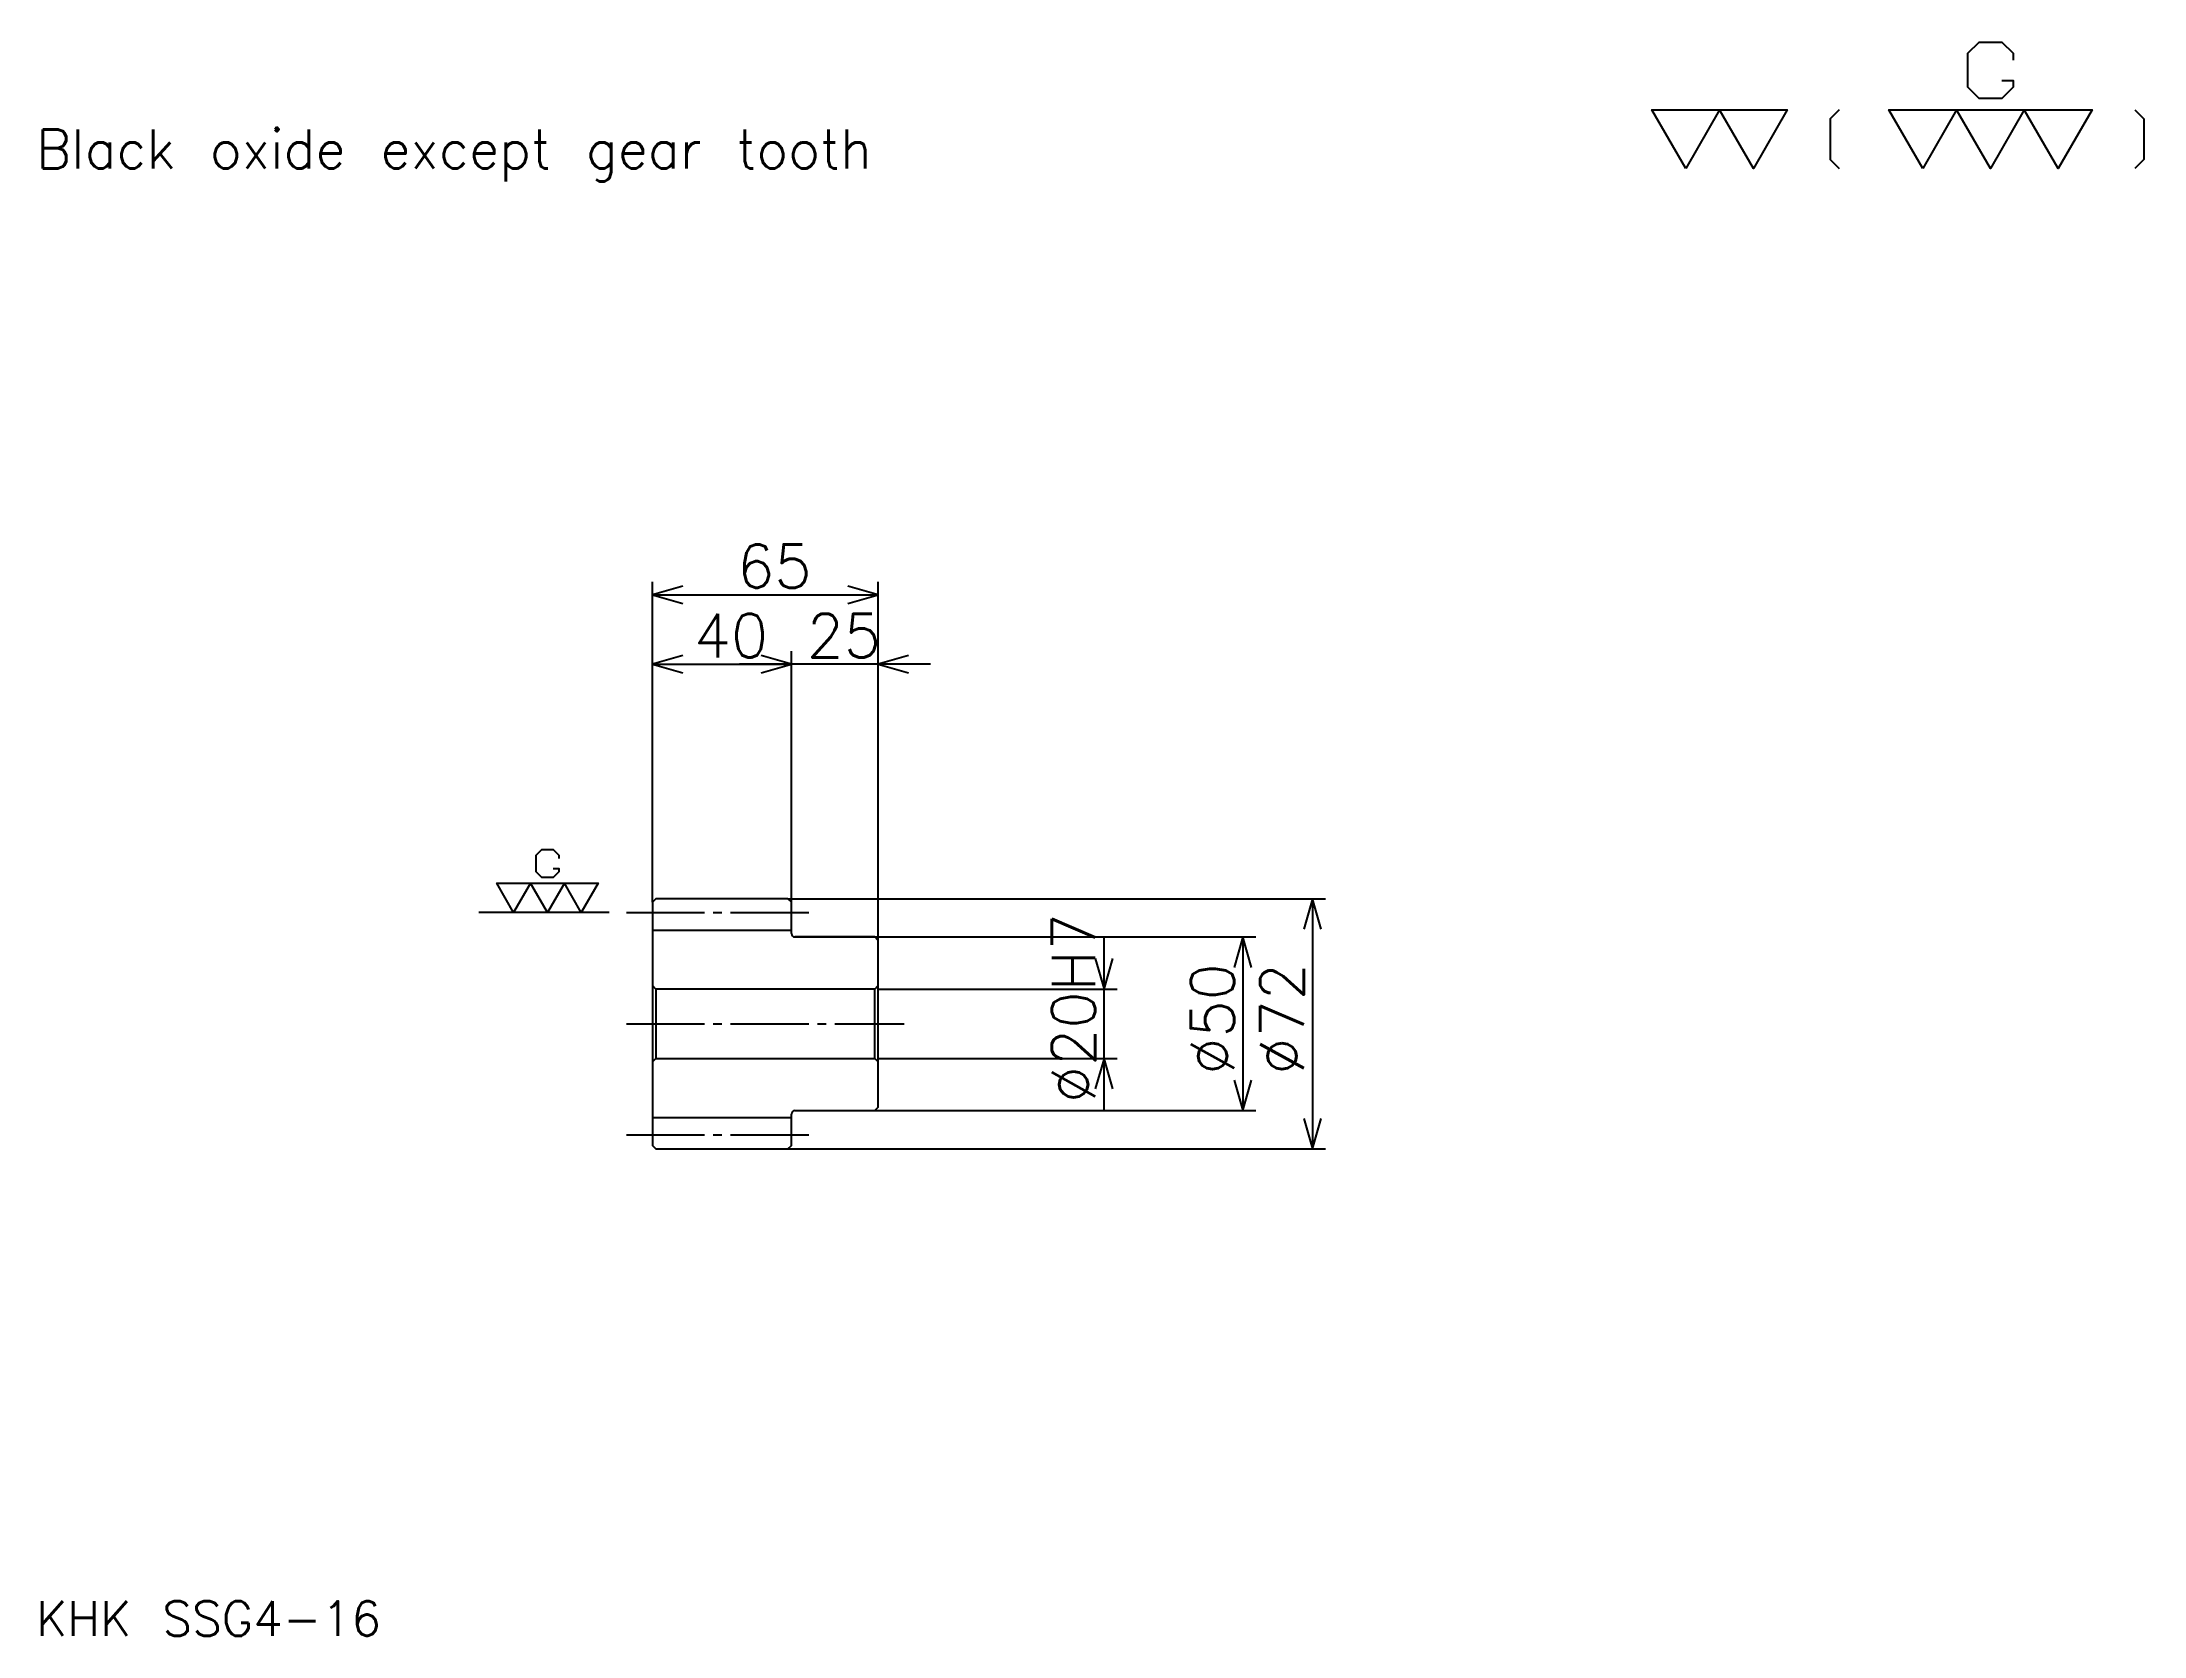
# Model space of a CAD drawing. Extents: x 27 to 632, y 28 to 486.
import ezdxf

# ---------------------------------------------------------------- set-up
doc = ezdxf.new("R2010")
doc.units = 0
doc.linetypes.add('DASHDOT', pattern=[30, 22.5, -2.5, 2.5, -2.5])
doc.layers.get('0').update_dxf_attribs({"linetype": 'CONTINUOUS'})
doc.layers.add('DASHDOT', color=6, linetype='DASHDOT')
doc.styles.add('KANJI', font='TXT', dxfattribs={"bigfont": 'BIGFONT'})

msp = doc.modelspace()

# ---------------------------------------------------------------- linework, layer by layer
at = {"color": 5}
for p, q in [((202.5, 239.75), (202.5, 331)), ((202.5, 327.25), (267.5, 327.25)), ((267.5, 239.75), (267.5, 331)), ((242.5, 239.75), (242.5, 311)), ((202.5, 307.25), (242.5, 307.25)), ((282.5, 307.25), (227.5, 307.25)), ((202.5, 238.75), (202.5, 239.75)), ((241.5, 239.75), (267.5, 239.75)), ((242.5, 238.75), (242.5, 239.75)), ((267.5, 239.75), (396.25, 239.75)), ((267.5, 227.75), (267.5, 239.75)), ((392.5, 239.75), (392.5, 167.75)), ((243.5, 228.75), (267.5, 228.75)), ((267.5, 228.75), (376.25, 228.75)), ((332.5, 178.75), (332.5, 228.75)), ((372.5, 228.75), (372.5, 178.75)), ((267.5, 213.75), (336.25, 213.75)), ((267.5, 193.75), (336.25, 193.75)), ((243.5, 178.75), (267.5, 178.75)), ((267.5, 178.75), (376.25, 178.75)), ((241.5, 167.75), (267.5, 167.75)), ((267.5, 167.75), (396.25, 167.75))]:
    msp.add_line(p, q, dxfattribs=at)
at = {"color": 7}
msp.add_line((190, 235.75), (152.5, 235.75), dxfattribs=at)
at = {"color": 4}
for p, q in [((202.5, 230.75), (242.5, 230.75)), ((203.5, 213.75), (203.5, 193.75)), ((266.5, 213.75), (267.5, 214.75)), ((266.5, 193.75), (267.5, 192.75)), ((202.5, 176.75), (242.5, 176.75))]:
    msp.add_line(p, q, dxfattribs=at)
at = {"color": 7}
for points in [[(591, 475.350006), (594.25, 475.350006), (594.25, 473.399994), (591, 470.149994), (584.5, 470.149994), (581.25, 473.399994), (581.25, 483.149994), (584.5, 486.399994), (591, 486.399994), (594.25, 483.149994), (594.25, 481.200012)], [(500, 450), (490.25, 466.899994), (529.25, 466.899994), (519.5, 450), (509.75, 466.899994), (500, 450)], [(544.200012, 466.899994), (541.599976, 464.299988), (541.599976, 452.600006), (544.200012, 450)], [(568.25, 450), (558.5, 466.899994), (617, 466.899994), (607.25, 450), (597.5, 466.899994), (587.75, 450), (578, 466.899994), (568.25, 450)], [(629.349976, 466.899994), (631.950012, 464.299988), (631.950012, 452.600006), (629.349976, 450)], [(173.875, 248.425003), (175.5, 248.425003), (175.5, 247.449997), (173.875, 245.824997), (170.625, 245.824997), (169, 247.449997), (169, 252.324997), (170.625, 253.949997), (173.875, 253.949997), (175.5, 252.324997), (175.5, 251.350006)], [(162.5, 235.75), (157.625, 244.199997), (186.875, 244.199997), (182, 235.75), (177.125, 244.199997), (172.25, 235.75), (167.375, 244.199997), (162.5, 235.75)]]:
    msp.add_lwpolyline(points, dxfattribs=at)
at = {"color": 5}
for points in [[(211.25, 329.75), (202.5, 327.25), (211.25, 324.75)], [(258.75, 324.75), (267.5, 327.25), (258.75, 329.75)], [(211.25, 309.75), (202.5, 307.25), (211.25, 304.75)], [(233.75, 304.75), (242.5, 307.25), (233.75, 309.75)], [(233.75, 304.75), (242.5, 307.25), (233.75, 309.75)], [(276.25, 309.75), (267.5, 307.25), (276.25, 304.75)], [(395, 231), (392.5, 239.75), (390, 231)], [(375, 220), (372.5, 228.75), (370, 220)], [(330, 222.5), (332.5, 213.75), (335, 222.5)], [(335, 185), (332.5, 193.75), (330, 185)], [(370, 187.5), (372.5, 178.75), (375, 187.5)], [(390, 176.5), (392.5, 167.75), (395, 176.5)]]:
    msp.add_lwpolyline(points, dxfattribs=at)
at = {"color": 4}
for points in [[(242.5, 229.75), (242.5, 238.75), (241.5, 239.75), (203.5, 239.75), (202.5, 238.75), (202.5, 192.75)], [(243.5, 178.75), (266.5, 178.75), (267.5, 179.75), (267.5, 227.75), (266.5, 228.75), (243.5, 228.75)], [(202.5, 192.75), (203.5, 193.75), (266.5, 193.75), (266.5, 213.75), (203.5, 213.75), (202.5, 214.75)], [(202.5, 192.75), (202.5, 168.75), (203.5, 167.75), (241.5, 167.75), (242.5, 168.75), (242.5, 177.75)]]:
    msp.add_lwpolyline(points, dxfattribs=at)
for centre, start, end in [((243.5, 229.75), 180, 270), ((243.5, 177.75), 90, 180)]:
    msp.add_arc(centre, 1, start, end, dxfattribs=at)
at = {"layer": 'DASHDOT', "color": 7}
for p, q in [((195, 235.75), (250, 235.75)), ((195, 203.75), (275, 203.75)), ((195, 171.75), (250, 171.75))]:
    msp.add_line(p, q, dxfattribs=at)

# ---------------------------------------------------------------- texts
at = {"color": 7, "style": 'KANJI'}
for s, height, p in [('Black oxide except gear tooth', 11.25, (25, 450)), ('65', 12.5, (226.875, 329.25)), ('40', 12.5, (214.375, 309.25)), ('25', 12.5, (246.875, 309.25)), ('KHK SSG4-16', 10, (25, 27.5))]:
    msp.add_text(s, height=height, dxfattribs=at).set_placement(p)
for s, p in [('%%c20H7', (330, 180.9375)), ('%%c50', (370, 189.0625)), ('%%c72', (390, 189.0625))]:
    msp.add_text(s, height=12.5, rotation=90, dxfattribs=at).set_placement(p)

doc.saveas('drawing.dxf')
